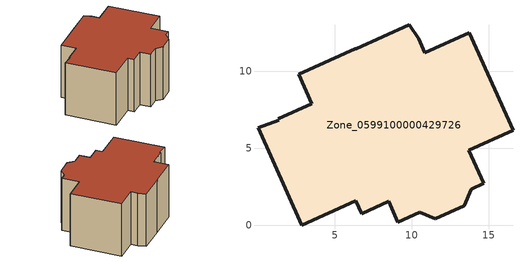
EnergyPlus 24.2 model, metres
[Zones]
Zone_0599100000429726
 floor ground (C_G): 10.84,11.19 13.71,12.49 16.56,6.17 13.68,4.87 14.65,2.71 13.84,2.35 13.4,1.28 11.52,0.42 10.51,0.84 9.1,0.21 8.48,1.55 6.73,0.76 6.35,1.58 2.84,0 0.01,6.32 1.36,6.82 1.31,6.92 3.5,7.89 2.65,9.78 6.32,11.44 6.38,11.46 9.81,13.01 10.43,12.09 z0
 wall outside (C_F): 6.35,1.58 6.73,0.76 8.48,1.55 9.1,0.21 10.51,0.84 11.52,0.42 13.4,1.28 13.84,2.35 14.65,2.71 13.68,4.87 16.56,6.17 13.71,12.49 10.84,11.19 10.43,12.09 9.81,13.01 6.38,11.46 6.32,11.44 2.65,9.78 3.5,7.89 1.31,6.92 1.36,6.82 0.01,6.32 2.84,0 6.35,1.58 z0:7.66
 roof outside (C_R): 10.84,11.19 10.43,12.09 9.81,13.01 6.38,11.46 6.32,11.44 2.65,9.78 3.5,7.89 1.31,6.92 1.36,6.82 0.01,6.32 2.84,0 6.35,1.58 6.73,0.76 8.48,1.55 9.1,0.21 10.51,0.84 11.52,0.42 13.4,1.28 13.84,2.35 14.65,2.71 13.68,4.87 16.56,6.17 13.71,12.49 z7.66
[BUILDING]
Pand.0599100000429726: North Axis=0; Terrain=City; Loads Convergence Tolerance Value=0.04; Temperature Convergence Tolerance Value=0.4; Solar Distribution=FullExterior; Maximum Number of Warmup Days=25; Minimum Number of Warmup Days=1
[Site:Location]
Rotterdam.The.Hague.AP_ZH_NLD Design_Conditions: Latitude=51.96; Longitude=4.45; Time Zone=1; Elevation=-4.5
[SITE:GROUNDTEMPERATURE:BUILDINGSURFACE]
18, 18, 18, 18, 18, 18, 18, 18, 18, 18, 18, 18
[MATERIAL] Thermal Absorptance=0.9; Solar Absorptance=0.7; Visible Absorptance=0.7
Name | Roughness | Thickness | Conductivity | Density | Specific Heat
G.D.2006-2014 | MediumSmooth | 0.15 | 0.06 | 540 | 1210
F.D.2006-2014 | Rough | 0.3 | 0.12 | 1920 | 840
R.D.2006-2014 | MediumRough | 0.2 | 0.08 | 1500 | 1000
[CONSTRUCTION]
C_G: G.D.2006-2014
C_F: F.D.2006-2014
C_R: R.D.2006-2014
[ZONE]
Zone_0599100000429726: Type=1; Multiplier=1; Ceiling Height=Autocalculate; Volume=Autocalculate; Floor Area=autocalculate; Part of Total Floor Area=Yes
[ZONEINFILTRATION:DESIGNFLOWRATE]
Infil_Zone_0599100000429726: Zone or ZoneList or Space or SpaceList=Zone_0599100000429726; Schedule=AlwaysOn; Design Flow Rate Calculation Method=Flow/Area; Flow Rate per Floor Area=0.0021; Constant Term Coefficient=1; Temperature Term Coefficient=0; Velocity Term Coefficient=0; Velocity Squared Term Coefficient=0
[HVACTEMPLATE:ZONE:IDEALLOADSAIRSYSTEM]
Zone_0599100000429726: Maximum Heating Supply Air Temperature=50; Minimum Cooling Supply Air Temperature=13; Maximum Heating Supply Air Humidity Ratio=0.0156; Minimum Cooling Supply Air Humidity Ratio=0.0077; Heating Limit=NoLimit; Cooling Limit=NoLimit; Dehumidification Control Type=ConstantSensibleHeatRatio; Cooling Sensible Heat Ratio=0.7; Dehumidification Setpoint=60; Humidification Control Type=None; Humidification Setpoint=30; Outdoor Air Method=None; Outdoor Air Flow Rate per Person=0.00944; Outdoor Air Flow Rate per Zone Floor Area=0; Outdoor Air Flow Rate per Zone=0; Demand Controlled Ventilation Type=None; Outdoor Air Economizer Type=NoEconomizer; Heat Recovery Type=None; Sensible Heat Recovery Effectiveness=0.7; Latent Heat Recovery Effectiveness=0.65
[ZONECONTROL:THERMOSTAT]
ThermostatControl_Zone_0599100000429726: Zone or ZoneList=Zone_0599100000429726; Control Type Schedule=DualSetpointControlType; Control 1=Thermostat_Zone_0599100000429726; Temperature Difference Between Cutout And Setpoint=0
[THERMOSTATSETPOINT:DUALSETPOINT]
Thermostat_Zone_0599100000429726: Heating Setpoint Temperature Schedule=HeatingSetpoint_Zone_0599100000429726; Cooling Setpoint Temperature Schedule=CoolingSetpoint_Zone_0599100000429726
[SCHEDULE:COMPACT]
HeatingSetpoint_Zone_0599100000429726: Through: 12/31, For: AllDays, Until: 24:00, 21
CoolingSetpoint_Zone_0599100000429726: Through: 12/31, For: AllDays, Until: 24:00, 24
DualSetpointControlType: Through: 12/31, For: AllDays, Until: 24:00, 4
AlwaysOn: Through: 12/31, For: AllDays, Until: 24:00, 1
